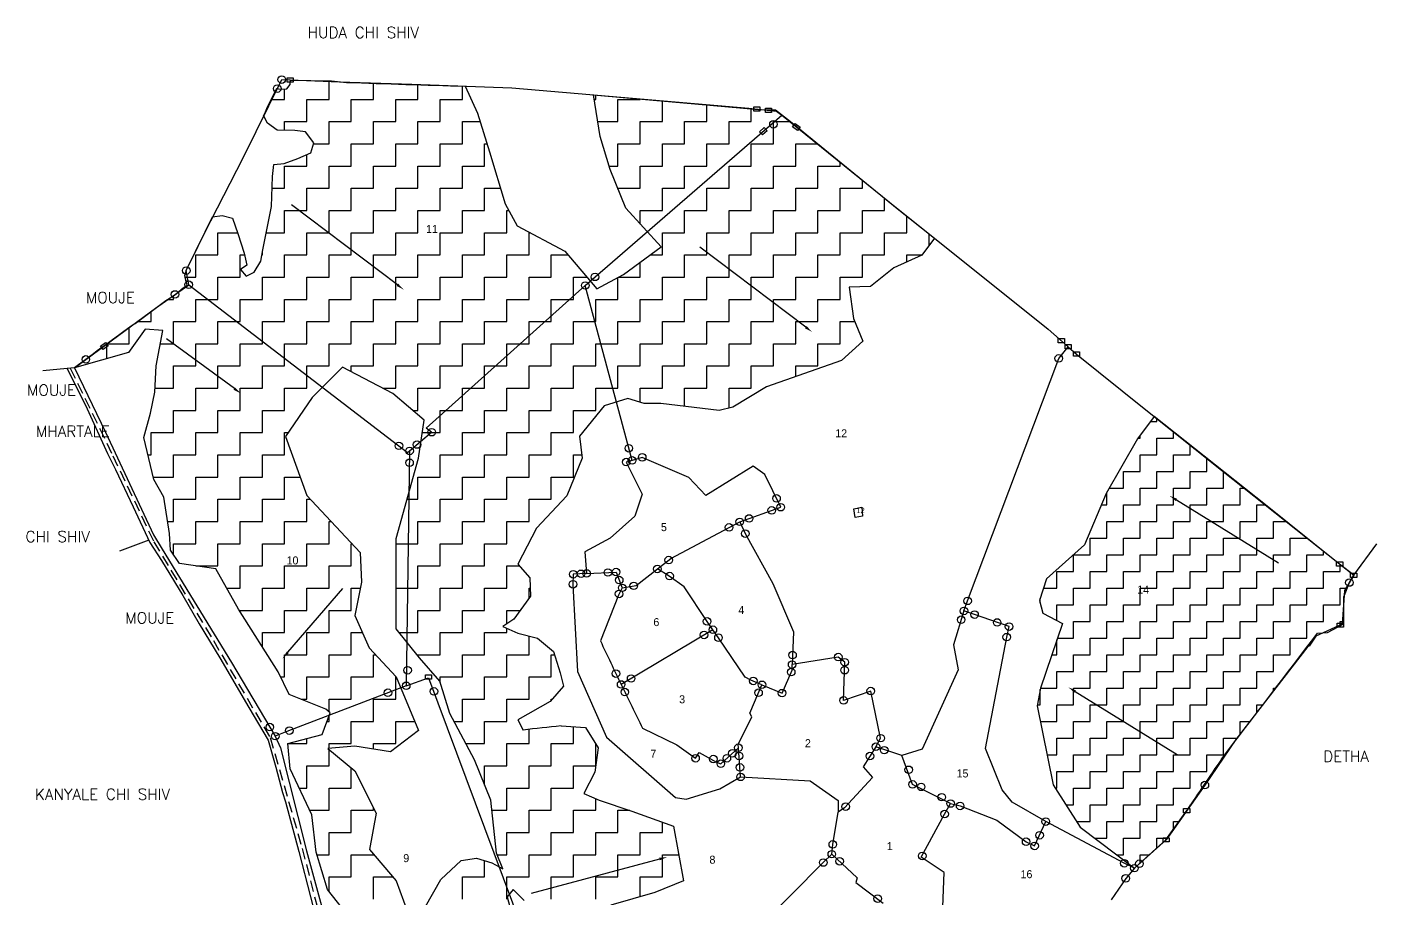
# Model space of a CAD drawing. Header units: feet. Extents: x 27 to 409, y 35 to 546.
# Drawn here: x 27 to 330.8, y 350.3 to 546.3 of the extents above; entities that cross this region are included whole.
import ezdxf

# ---------------------------------------------------------------- set-up
doc = ezdxf.new("R2010")
doc.units = ezdxf.units.FT
doc.header["$LTSCALE"] = 10
doc.header["$MEASUREMENT"] = 0
doc.linetypes.add('DASHED', pattern=[0.75, 0.5, -0.25])
doc.linetypes.add('DIVIDE', pattern=[1.25, 0.5, -0.25, 0, -0.25, 0, -0.25])
for name, color, linetype in [('OFF', 1, 'Continuous'), ('OTHERS', 1, 'Continuous'), ('POLY_HATCH', 12, 'Continuous'), ('POLY_PARCEL', 6, 'Continuous'), ('POLY_ROAD', 30, 'Continuous'), ('SYM_ARROW', 1, 'Continuous'), ('TEXT_MAPOUT', 7, 'Continuous'), ('TEXT_PARCEL', 7, 'Continuous'), ('V_BOUND_LINE', 7, 'Continuous'), ('V_DIVIDE_LINE', 7, 'DIVIDE')]:
    doc.layers.add(name, color=color, linetype=linetype)
doc.styles.get("Standard").update_dxf_attribs({"font": 'simplex.shx'})
doc.styles.add('TEXT_MAP', font='')
doc.styles.get('TEXT_MAP').set_extended_font_data('Kruti Dev 050')

msp = doc.modelspace()

# ---------------------------------------------------------------- linework, layer by layer
for p, q in [((85.55, 534.87), (86.95, 534.87)), ((85.55, 533.91), (85.55, 534.87)), ((86.95, 534.87), (86.95, 533.91)), ((86.95, 533.91), (85.55, 533.91)), ((190.55, 528.31), (191.95, 528.31)), ((190.55, 527.35), (190.55, 528.31)), ((191.95, 527.35), (190.55, 527.35)), ((191.95, 528.31), (191.95, 527.35)), ((193.18, 528.05), (194.57, 528.05)), ((193.18, 527.09), (193.18, 528.05)), ((194.57, 527.09), (193.18, 527.09)), ((194.57, 528.05), (194.57, 527.09)), ((191.85, 522.74), (192.9, 523.65)), ((192.48, 522.01), (191.85, 522.74)), ((193.53, 522.92), (192.48, 522.01)), ((192.9, 523.65), (193.53, 522.92)), ((199.28, 523.85), (199.89, 524.6)), ((200.37, 522.98), (199.28, 523.85)), ((199.89, 524.6), (200.97, 523.73)), ((200.97, 523.73), (200.37, 522.98)), ((43.57, 474.49), (44.69, 475.32)), ((44.14, 473.72), (43.57, 474.49)), ((45.26, 474.54), (44.14, 473.72)), ((44.69, 475.32), (45.26, 474.54)), ((259.05, 476.16), (260.44, 476.16)), ((259.05, 475.2), (259.05, 476.16)), ((260.44, 475.2), (259.05, 475.2)), ((260.44, 476.16), (260.44, 475.2)), ((260.6, 474.81), (261.99, 474.81)), ((260.6, 473.84), (260.6, 474.81)), ((261.99, 473.84), (260.6, 473.84)), ((261.99, 474.81), (261.99, 473.84)), ((262.48, 473.17), (263.87, 473.17)), ((262.48, 472.21), (262.48, 473.17)), ((263.87, 472.21), (262.48, 472.21)), ((263.87, 473.17), (263.87, 472.21)), ((321.67, 425.92), (323.06, 425.92)), ((321.67, 424.96), (321.67, 425.92)), ((323.06, 425.92), (323.06, 424.96)), ((323.06, 424.96), (321.67, 424.96)), ((324.84, 423.38), (326.24, 423.38)), ((324.84, 422.42), (324.84, 423.38)), ((326.24, 422.42), (324.84, 422.42)), ((326.24, 423.38), (326.24, 422.42)), ((321.8, 412.15), (323.2, 412.15)), ((321.8, 411.19), (321.8, 412.15)), ((323.2, 411.19), (321.8, 411.19)), ((323.2, 412.15), (323.2, 411.19)), ((116.69, 400.49), (118.08, 400.49)), ((116.69, 399.53), (116.69, 400.49)), ((118.08, 399.53), (116.69, 399.53)), ((118.08, 400.49), (118.08, 399.53)), ((287.26, 370.37), (288.65, 370.37)), ((287.26, 369.41), (287.26, 370.37)), ((288.65, 369.41), (287.26, 369.41)), ((288.65, 370.37), (288.65, 369.41)), ((282.64, 363.83), (284.03, 363.83)), ((282.64, 362.86), (282.64, 363.83)), ((284.03, 362.86), (282.64, 362.86)), ((284.03, 363.83), (284.03, 362.86))]:
    msp.add_line(p, q)
for centre in [(84.35, 534.47), (83.34, 532.43), (194.98, 524.42), (62.87, 491.46), (63.43, 488.3), (154.83, 490.06), (60.33, 486.1), (152.64, 488.12), (40.27, 471.48), (259.17, 471.71), (118.08, 455.1), (110.71, 452.03), (114.8, 452.32), (113.11, 450.88), (162.44, 451.47), (163.17, 448.76), (165.45, 449.44), (113.1, 448.21), (161.84, 448.37), (195.67, 440.19), (194.58, 437.5), (196.61, 438.22), (185, 433.68), (187.38, 434.92), (189.51, 435.68), (188.64, 432.27), (171.42, 426.32), (149.94, 423.13), (151.69, 423.23), (152.95, 423.3), (157.74, 423.52), (159.56, 423.61), (160.27, 421.81), (168.86, 424.33), (171.62, 422.71), (149.88, 420.87), (160.25, 418.69), (160.95, 420.07), (163.55, 420.52), (324.56, 421.26), (238.65, 417.13), (180.05, 412.51), (237.21, 412.88), (237.84, 414.87), (240.22, 414.04), (245.31, 412.27), (179.36, 409.46), (181.35, 410.65), (247.99, 411.34), (182.61, 408.85), (247.47, 408.97), (199.27, 404.93), (209.56, 404.48), (211.02, 403.33), (112.66, 401.51), (159.54, 400.77), (198.97, 401.12), (199.18, 402.79), (211, 401.53), (112.35, 398.02), (160.71, 398.32), (162.96, 399.66), (190.43, 399.1), (192.38, 398.24), (108.25, 396.45), (118.58, 396.76), (161.54, 396.6), (191.62, 396.45), (196.91, 396.37), (210.76, 394.72), (216.87, 396.83), (81.67, 388.72), (86.06, 387.94), (82.89, 386.68), (219.1, 386.23), (185.73, 382.83), (187.1, 384.07), (187.23, 382.24), (216.68, 382.2), (218.03, 384.31), (219.91, 383.53), (177.45, 381.7), (181.47, 381.53), (183.14, 380.47), (184.5, 381.7), (187.43, 379.65), (225.42, 379.11), (187.58, 377.52), (226.29, 375.82), (228.21, 375.27), (232.83, 372.95), (292.04, 375.68), (211.25, 370.82), (234.83, 371.52), (236.98, 370.98), (233.48, 369.14), (256.24, 367.45), (254.85, 364.38), (208.33, 362.31), (251.83, 362.91), (253.74, 361.96), (206.19, 358.24), (208.11, 360.12), (209.85, 358.51), (228.46, 359.71), (273.9, 358.07), (277.3, 357.97), (274.24, 354.68), (276.18, 356.97), (218.4, 350.12)]:
    msp.add_circle(centre, 0.851)
at = {"layer": 'OFF'}
msp.add_line((37.74, 469.62), (36.07, 469.4), dxfattribs=at)
at = {"layer": 'OTHERS', "linetype": 'DASHED', "ltscale": 0.5}
for p, q in [((36.77, 469.49), (46.36, 449.81)), ((46.36, 449.81), (55.56, 430.44)), ((55.56, 430.44), (68.96, 408.19)), ((68.96, 408.19), (81.74, 386.37)), ((81.74, 386.37), (88.95, 361.4)), ((88.95, 361.4), (95.2, 337.12))]:
    msp.add_line(p, q, dxfattribs=at)
at = {"layer": 'POLY_HATCH'}
for p, q in [((83.13, 532.47), (84.18, 532.29)), ((84.18, 532.29), (85.46, 532.38)), ((85.46, 532.38), (86.28, 533.39)), ((86.28, 533.39), (86.33, 534.3)), ((86.33, 534.3), (95.52, 534.16)), ((95.52, 534.16), (98.92, 533.84)), ((125.63, 532.98), (128.36, 526.89)), ((156, 521.67), (154.5, 531.02)), ((154.5, 531.02), (162.84, 530.26)), ((162.84, 530.26), (177.3, 529.03)), ((177.3, 529.03), (191.61, 527.75)), ((81.15, 524.69), (80.24, 526.38)), ((128.36, 526.89), (131.1, 518.19)), ((191.61, 527.75), (194.24, 527.69)), ((194.24, 527.69), (195.46, 527.63)), ((195.46, 527.63), (198.81, 525.07)), ((83.34, 523.06), (81.15, 524.69)), ((87.33, 522.98), (83.34, 523.06)), ((89.66, 522.73), (87.33, 522.98)), ((91.57, 520.24), (89.66, 522.73)), ((198.81, 525.07), (222.8, 505.46)), ((90.91, 518), (91.57, 520.24)), ((158.24, 514.21), (156, 521.67)), ((84.92, 515.59), (87.99, 516.67)), ((87.99, 516.67), (90.91, 518)), ((131.1, 518.19), (134.59, 506.5)), ((82.25, 512.64), (82.59, 515.34)), ((82.59, 515.34), (84.92, 515.59)), ((161.73, 505.51), (158.24, 514.21)), ((82.08, 505.91), (82.25, 512.64)), ((80.07, 496.15), (82.08, 505.91)), ((134.59, 506.5), (137.33, 501.53)), ((169.69, 496.8), (161.73, 505.51)), ((222.8, 505.46), (231.22, 498.75)), ((63.86, 493.58), (68.76, 503.55)), ((68.76, 503.55), (70.93, 503.88)), ((70.93, 503.88), (73.25, 503.3)), ((73.25, 503.3), (74.5, 499.81)), ((137.33, 501.53), (148.03, 495.81)), ((74.5, 499.81), (75.92, 495.41)), ((231.22, 498.75), (228.37, 494.93)), ((75.92, 495.41), (76.5, 492.66)), ((79.66, 493.58), (80.07, 496.15)), ((148.03, 495.81), (155.25, 487.35)), ((161.23, 490.59), (169.69, 496.8)), ((62.91, 491.61), (63.86, 493.58)), ((76.5, 492.66), (75.08, 491.75)), ((78.16, 491.09), (79.66, 493.58)), ((222.1, 492.08), (216.78, 487.91)), ((228.37, 494.93), (222.1, 492.08)), ((62.55, 490.36), (62.91, 491.61)), ((62.88, 488.96), (62.55, 490.36)), ((63.04, 488.16), (62.82, 489.28)), ((62.82, 489.28), (62.88, 488.96)), ((75.08, 491.75), (76.33, 490.25)), ((76.33, 490.25), (78.16, 491.09)), ((155.25, 487.35), (161.23, 490.59)), ((60.25, 485.94), (62.15, 487.61)), ((62.15, 487.61), (63.04, 488.16)), ((216.78, 487.91), (212.03, 487.72)), ((212.03, 487.72), (212.98, 480.7)), ((51.34, 479.59), (58.25, 484.71)), ((58.25, 484.71), (60.25, 485.94)), ((212.98, 480.7), (215.07, 475.57)), ((53.59, 478.27), (49.86, 473.05)), ((57.58, 478.02), (53.59, 478.27)), ((56.08, 470.07), (57.58, 478.02)), ((215.07, 475.57), (210.32, 471.21)), ((49.86, 473.05), (37.74, 469.62)), ((210.32, 471.21), (193.41, 465.33)), ((55.83, 464.1), (56.08, 470.07)), ((98.01, 469.72), (91.22, 462.93)), ((109.33, 463.84), (98.01, 469.72)), ((193.41, 465.33), (185.81, 460.77)), ((54.84, 459.37), (55.83, 464.1)), ((91.22, 462.93), (85.19, 454.14)), ((116.37, 457.81), (109.33, 463.84)), ((162.25, 462.67), (156.86, 461.05)), ((165.86, 461.53), (162.25, 462.67)), ((53.34, 453.9), (54.84, 459.37)), ((156.86, 461.05), (151.35, 454.21)), ((169.66, 461.53), (165.86, 461.53)), ((182.77, 460.01), (169.66, 461.53)), ((185.81, 460.77), (182.77, 460.01)), ((115.11, 449.27), (116.37, 457.81)), ((280.66, 458.6), (276.9, 453.63)), ((305.69, 438.75), (280.66, 458.6)), ((55.58, 444.45), (53.34, 453.9)), ((85.19, 454.14), (89.96, 440.83)), ((151.35, 454.21), (151.92, 449.28)), ((276.9, 453.63), (269.87, 441.29)), ((110.09, 431.19), (115.11, 449.27)), ((151.92, 449.28), (148.5, 440.74)), ((57.82, 440.48), (55.58, 444.45)), ((59.07, 432.27), (57.82, 440.48)), ((89.96, 440.83), (102.03, 428.03)), ((148.5, 440.74), (141.66, 433.53)), ((269.87, 441.29), (264.93, 429.72)), ((321.67, 425.92), (305.69, 438.75)), ((59.32, 428.54), (59.07, 432.27)), ((141.66, 433.53), (137.48, 425.37)), ((61.31, 425.56), (59.32, 428.54)), ((110.09, 410.84), (110.09, 431.19)), ((264.93, 429.72), (256.38, 422.13)), ((69.53, 424.31), (61.31, 425.56)), ((102.03, 428.03), (102.29, 421.35)), ((137.48, 425.37), (140.14, 422.33)), ((325.54, 422.9), (321.67, 425.92)), ((74.61, 415.23), (69.53, 424.31)), ((140.14, 422.33), (140.33, 418.16)), ((324.56, 421.26), (325.54, 422.9)), ((102.29, 421.35), (100.78, 413.81)), ((256.38, 422.13), (254.86, 417.19)), ((323.28, 418.04), (324.56, 421.26)), ((140.33, 418.16), (136.53, 413.03)), ((254.86, 417.19), (255.62, 414.35)), ((323.28, 411.99), (323.28, 418.04)), ((83.52, 401.13), (74.61, 415.23)), ((100.78, 413.81), (104.05, 406.53)), ((255.62, 414.35), (259.99, 412.07)), ((115.36, 404.31), (110.09, 410.84)), ((136.53, 413.03), (134.06, 411.33)), ((134.06, 411.33), (137.5, 409.87)), ((259.99, 412.07), (255.05, 397.46)), ((319.65, 409.98), (323.28, 411.99)), ((137.5, 409.87), (141.87, 408.73)), ((141.87, 408.73), (145.48, 405.7)), ((317.01, 409.18), (315.54, 406.95)), ((317.36, 409.84), (319.65, 409.98)), ((104.05, 406.53), (110.08, 400)), ((119.89, 399.04), (115.36, 404.31)), ((145.48, 405.7), (147, 400.95)), ((86.04, 396.09), (83.52, 401.13)), ((147, 400.95), (147.76, 397.91)), ((110.08, 400), (115.11, 387.95)), ((122.15, 391.76), (119.89, 399.04)), ((147.76, 397.91), (144.72, 394.5)), ((94.28, 392.74), (86.04, 396.09)), ((255.05, 397.46), (254.28, 393.53)), ((93.44, 387.03), (95.28, 391.9)), ((95.28, 391.9), (94.28, 392.74)), ((144.72, 394.5), (137.5, 390.32)), ((254.28, 393.53), (257.89, 375.69)), ((127.7, 381.33), (122.15, 391.76)), ((137.5, 390.32), (138.64, 388.05)), ((147.19, 389), (152.7, 388.62)), ((85.71, 385.02), (93.44, 387.03)), ((115.11, 387.95), (108.83, 383.18)), ((152.7, 388.62), (155.55, 384.06)), ((86.21, 379.31), (85.71, 385.02)), ((100.78, 384.43), (94.75, 383.93)), ((94.75, 383.93), (100.78, 378.91)), ((108.83, 383.18), (100.78, 384.43)), ((155.55, 384.06), (154.79, 378.56)), ((131.38, 372.27), (127.7, 381.33)), ((91.09, 368.95), (86.21, 379.31)), ((100.78, 378.91), (105.56, 369.36)), ((154.79, 378.56), (152.32, 373.81)), ((152.32, 373.81), (155.74, 372.3)), ((257.89, 375.69), (263.97, 366.21)), ((132.67, 360.32), (131.38, 372.27)), ((155.74, 372.3), (163.15, 369.83)), ((92.1, 360.56), (91.09, 368.95)), ((105.56, 369.36), (104.09, 361.17)), ((163.15, 369.83), (172.46, 366.41)), ((283.28, 363.38), (287.99, 369.97)), ((172.46, 366.41), (174.73, 354.13)), ((263.97, 366.21), (276.18, 356.97)), ((277.22, 357.87), (283.28, 363.38)), ((94.62, 352.17), (92.1, 360.56)), ((104.09, 361.17), (110.13, 354.14)), ((120.18, 354.39), (124.71, 358.66)), ((124.71, 358.66), (128.14, 359.22)), ((128.14, 359.22), (131.6, 358.14)), ((134.08, 356.8), (132.67, 360.32)), ((131.6, 358.14), (134.08, 356.8)), ((276.18, 356.97), (277.22, 357.87)), ((110.13, 354.14), (113.4, 345.09)), ((116.66, 348.36), (120.18, 354.39)), ((174.73, 354.13), (168.27, 351.48)), ((99.99, 345.45), (94.62, 352.17)), ((136.39, 352.19), (135.1, 350.5)), ((135.1, 350.5), (136.68, 344.35)), ((138.92, 349.66), (136.39, 352.19)), ((168.27, 351.48), (158.39, 348.63))]:
    msp.add_line(p, q, dxfattribs=at)
at = {"layer": 'POLY_HATCH', "linetype": 'Continuous'}
for p, q in [((85, 530), (85, 532.35)), ((95, 530), (95, 534.17)), ((105, 530), (105, 533.64)), ((115, 530), (115, 533.32)), ((125, 530), (125, 533)), ((81.92, 530), (85, 530)), ((90, 530), (95, 530)), ((90, 525), (90, 530)), ((100, 530), (105, 530)), ((100, 525), (100, 530)), ((110, 530), (115, 530)), ((110, 525), (110, 530)), ((120, 530), (125, 530)), ((120, 525), (120, 530)), ((154.66, 530), (155, 530)), ((155, 530), (155, 530.97)), ((160, 530), (165, 530)), ((160, 525), (160, 530)), ((165, 530), (165, 530.08)), ((170, 525), (170, 529.65)), ((180, 525), (180, 528.79)), ((190, 525), (190, 527.89)), ((85, 525), (90, 525)), ((85, 523.03), (85, 525)), ((95, 525), (100, 525)), ((95, 520), (95, 525)), ((105, 525), (110, 525)), ((105, 520), (105, 525)), ((115, 525), (120, 525)), ((115, 520), (115, 525)), ((125, 525), (128.96, 525)), ((125, 520), (125, 525)), ((155.46, 525), (160, 525)), ((165, 525), (170, 525)), ((165, 520), (165, 525)), ((175, 525), (180, 525)), ((175, 520), (175, 525)), ((185, 525), (190, 525)), ((185, 520), (185, 525)), ((195, 525), (198.9, 525)), ((195, 520), (195, 525)), ((91.5, 520), (95, 520)), ((100, 520), (105, 520)), ((100, 515), (100, 520)), ((110, 520), (115, 520)), ((110, 515), (110, 520)), ((120, 520), (125, 520)), ((120, 515), (120, 520)), ((130, 520), (130.53, 520)), ((130, 515), (130, 520)), ((160, 520), (165, 520)), ((160, 515), (160, 520)), ((170, 520), (175, 520)), ((170, 515), (170, 520)), ((180, 520), (185, 520)), ((180, 515), (180, 520)), ((190, 520), (195, 520)), ((190, 515), (190, 520)), ((200, 520), (205, 520)), ((200, 515), (200, 520)), ((205, 520), (205, 520.01)), ((90, 515), (90, 517.58)), ((85, 515), (90, 515)), ((85, 510), (85, 515)), ((95, 515), (100, 515)), ((95, 510), (95, 515)), ((105, 515), (110, 515)), ((105, 510), (105, 515)), ((115, 515), (120, 515)), ((115, 510), (115, 515)), ((125, 515), (130, 515)), ((125, 510), (125, 515)), ((158, 515), (160, 515)), ((165, 515), (170, 515)), ((165, 510), (165, 515)), ((175, 515), (180, 515)), ((175, 510), (175, 515)), ((185, 515), (190, 515)), ((185, 510), (185, 515)), ((195, 515), (200, 515)), ((195, 510), (195, 515)), ((205, 515), (210, 515)), ((205, 510), (205, 515)), ((210, 515), (210, 515.92)), ((215, 510), (215, 511.83)), ((82.18, 510), (85, 510)), ((90, 510), (95, 510)), ((90, 505), (90, 510)), ((100, 510), (105, 510)), ((100, 505), (100, 510)), ((110, 510), (115, 510)), ((110, 505), (110, 510)), ((120, 510), (125, 510)), ((120, 505), (120, 510)), ((130, 510), (133.54, 510)), ((130, 505), (130, 510)), ((160, 510), (165, 510)), ((160, 509.81), (160, 510)), ((170, 510), (175, 510)), ((170, 505), (170, 510)), ((180, 510), (185, 510)), ((180, 505), (180, 510)), ((190, 510), (195, 510)), ((190, 505), (190, 510)), ((200, 510), (205, 510)), ((200, 505), (200, 510)), ((210, 510), (215, 510)), ((210, 505), (210, 510)), ((220, 505), (220, 507.75)), ((85, 505), (90, 505)), ((85, 500), (85, 505)), ((95, 505), (100, 505)), ((95, 500), (95, 505)), ((105, 505), (110, 505)), ((105, 500), (105, 505)), ((115, 505), (120, 505)), ((115, 500), (115, 505)), ((125, 505), (130, 505)), ((125, 500), (125, 505)), ((135, 505), (135.41, 505)), ((135, 500), (135, 505)), ((165, 505), (170, 505)), ((165, 501.93), (165, 505)), ((175, 505), (180, 505)), ((175, 500), (175, 505)), ((185, 505), (190, 505)), ((185, 500), (185, 505)), ((195, 505), (200, 505)), ((195, 500), (195, 505)), ((205, 505), (210, 505)), ((205, 500), (205, 505)), ((215, 505), (220, 505)), ((215, 500), (215, 505)), ((225, 500), (225, 503.7)), ((70, 500), (74.43, 500)), ((70, 495), (70, 500)), ((80.86, 500), (85, 500)), ((90, 500), (95, 500)), ((90, 495), (90, 500)), ((100, 500), (105, 500)), ((100, 495), (100, 500)), ((110, 500), (115, 500)), ((110, 495), (110, 500)), ((120, 500), (125, 500)), ((120, 495), (120, 500)), ((130, 500), (135, 500)), ((130, 495), (130, 500)), ((140, 500), (140.18, 500)), ((140, 495), (140, 500)), ((170, 500), (175, 500)), ((170, 495), (170, 500)), ((180, 500), (185, 500)), ((180, 495), (180, 500)), ((190, 500), (195, 500)), ((190, 495), (190, 500)), ((200, 500), (205, 500)), ((200, 495), (200, 500)), ((210, 500), (215, 500)), ((210, 495), (210, 500)), ((220, 500), (225, 500)), ((220, 495), (220, 500)), ((230, 497.12), (230, 499.72)), ((80, 495), (80, 495.7)), ((65, 495), (70, 495)), ((65, 490), (65, 495)), ((75, 495), (76, 495)), ((75, 490), (75, 495)), ((79.89, 495), (80, 495)), ((85, 495), (90, 495)), ((85, 490), (85, 495)), ((95, 495), (100, 495)), ((95, 490), (95, 495)), ((105, 495), (110, 495)), ((105, 490), (105, 495)), ((115, 495), (120, 495)), ((115, 490), (115, 495)), ((125, 495), (130, 495)), ((125, 490), (125, 495)), ((135, 495), (140, 495)), ((135, 490), (135, 495)), ((145, 495), (148.72, 495)), ((145, 490), (145, 495)), ((165, 490), (165, 493.36)), ((167.24, 495), (170, 495)), ((175, 495), (180, 495)), ((175, 490), (175, 495)), ((185, 495), (190, 495)), ((185, 490), (185, 495)), ((195, 495), (200, 495)), ((195, 490), (195, 495)), ((205, 495), (210, 495)), ((205, 490), (205, 495)), ((215, 495), (220, 495)), ((215, 490), (215, 495)), ((225, 495), (228.43, 495)), ((225, 493.4), (225, 495)), ((62.64, 490), (65, 490)), ((70, 490), (75, 490)), ((70, 485), (70, 490)), ((80, 490), (85, 490)), ((80, 485), (80, 490)), ((90, 490), (95, 490)), ((90, 485), (90, 490)), ((100, 490), (105, 490)), ((100, 485), (100, 490)), ((110, 490), (115, 490)), ((110, 485), (110, 490)), ((120, 490), (125, 490)), ((120, 485), (120, 490)), ((130, 490), (135, 490)), ((130, 485), (130, 490)), ((140, 490), (145, 490)), ((140, 485), (140, 490)), ((150, 490), (152.99, 490)), ((150, 485), (150, 490)), ((160, 485), (160, 489.92)), ((160.14, 490), (165, 490)), ((170, 490), (175, 490)), ((170, 485), (170, 490)), ((180, 490), (185, 490)), ((180, 485), (180, 490)), ((190, 490), (195, 490)), ((190, 485), (190, 490)), ((200, 490), (205, 490)), ((200, 485), (200, 490)), ((210, 490), (215, 490)), ((210, 485), (210, 490)), ((58.72, 485), (60, 485)), ((60, 485), (60, 485.78)), ((65, 485), (70, 485)), ((65, 480), (65, 485)), ((75, 485), (80, 485)), ((75, 480), (75, 485)), ((85, 485), (90, 485)), ((85, 480), (85, 485)), ((95, 485), (100, 485)), ((95, 480), (95, 485)), ((105, 485), (110, 485)), ((105, 480), (105, 485)), ((115, 485), (120, 485)), ((115, 480), (115, 485)), ((125, 485), (130, 485)), ((125, 480), (125, 485)), ((135, 485), (140, 485)), ((135, 480), (135, 485)), ((145, 485), (150, 485)), ((145, 480), (145, 485)), ((155, 485), (160, 485)), ((155, 480), (155, 485)), ((165, 485), (170, 485)), ((165, 480), (165, 485)), ((175, 485), (180, 485)), ((175, 480), (175, 485)), ((185, 485), (190, 485)), ((185, 480), (185, 485)), ((195, 485), (200, 485)), ((195, 480), (195, 485)), ((205, 485), (210, 485)), ((205, 480), (205, 485)), ((51.89, 480), (55, 480)), ((55, 480), (55, 482.3)), ((60, 480), (65, 480)), ((60, 475), (60, 480)), ((70, 480), (75, 480)), ((70, 475), (70, 480)), ((80, 480), (85, 480)), ((80, 475), (80, 480)), ((90, 480), (95, 480)), ((90, 475), (90, 480)), ((100, 480), (105, 480)), ((100, 475), (100, 480)), ((110, 480), (115, 480)), ((110, 475), (110, 480)), ((120, 480), (125, 480)), ((120, 475), (120, 480)), ((130, 480), (135, 480)), ((130, 475), (130, 480)), ((140, 480), (145, 480)), ((140, 475), (140, 480)), ((150, 480), (155, 480)), ((150, 475), (150, 480)), ((160, 480), (165, 480)), ((160, 475), (160, 480)), ((170, 480), (175, 480)), ((170, 475), (170, 480)), ((180, 480), (185, 480)), ((180, 475), (180, 480)), ((190, 480), (195, 480)), ((190, 475), (190, 480)), ((200, 480), (205, 480)), ((200, 475), (200, 480)), ((210, 480), (213.27, 480)), ((210, 475), (210, 480)), ((50, 475), (50, 478.62)), ((45, 471.68), (45, 474.97)), ((45.04, 475), (50, 475)), ((57.01, 475), (60, 475)), ((65, 475), (70, 475)), ((65, 470), (65, 475)), ((75, 475), (80, 475)), ((75, 470), (75, 475)), ((85, 475), (90, 475)), ((85, 470), (85, 475)), ((95, 475), (100, 475)), ((95, 470), (95, 475)), ((105, 475), (110, 475)), ((105, 470), (105, 475)), ((115, 475), (120, 475)), ((115, 470), (115, 475)), ((125, 475), (130, 475)), ((125, 470), (125, 475)), ((135, 475), (140, 475)), ((135, 470), (135, 475)), ((145, 475), (150, 475)), ((145, 470), (145, 475)), ((155, 475), (160, 475)), ((155, 470), (155, 475)), ((165, 475), (170, 475)), ((165, 470), (165, 475)), ((175, 475), (180, 475)), ((175, 470), (175, 475)), ((185, 475), (190, 475)), ((185, 470), (185, 475)), ((195, 475), (200, 475)), ((195, 470), (195, 475)), ((205, 475), (210, 475)), ((205, 470), (205, 475)), ((60, 470), (65, 470)), ((60, 465), (60, 470)), ((70, 470), (75, 470)), ((70, 465), (70, 470)), ((80, 470), (85, 470)), ((80, 465), (80, 470)), ((90, 470), (95, 470)), ((90, 465), (90, 470)), ((100, 470), (105, 470)), ((100, 468.68), (100, 470)), ((110, 470), (115, 470)), ((110, 465), (110, 470)), ((120, 470), (125, 470)), ((120, 465), (120, 470)), ((130, 470), (135, 470)), ((130, 465), (130, 470)), ((140, 470), (145, 470)), ((140, 465), (140, 470)), ((150, 470), (155, 470)), ((150, 465), (150, 470)), ((160, 470), (165, 470)), ((160, 465), (160, 470)), ((170, 470), (175, 470)), ((170, 465), (170, 470)), ((180, 470), (185, 470)), ((180, 465), (180, 470)), ((190, 470), (195, 470)), ((190, 465), (190, 470)), ((200, 470), (205, 470)), ((200, 467.62), (200, 470)), ((55.87, 465), (60, 465)), ((65, 465), (70, 465)), ((65, 460), (65, 465)), ((75, 465), (80, 465)), ((75, 460), (75, 465)), ((85, 465), (90, 465)), ((85, 460), (85, 465)), ((107.09, 465), (110, 465)), ((115, 465), (120, 465)), ((115, 460), (115, 465)), ((125, 465), (130, 465)), ((125, 460), (125, 465)), ((135, 465), (140, 465)), ((135, 460), (135, 465)), ((145, 465), (150, 465)), ((145, 460), (145, 465)), ((155, 465), (160, 465)), ((155, 460), (155, 465)), ((165, 465), (170, 465)), ((165, 461.8), (165, 465)), ((175, 465), (180, 465)), ((175, 460.91), (175, 465)), ((185, 465), (190, 465)), ((185, 460.57), (185, 465)), ((54.97, 460), (55, 460)), ((55, 460), (55, 460.15)), ((60, 460), (65, 460)), ((60, 455), (60, 460)), ((70, 460), (75, 460)), ((70, 455), (70, 460)), ((80, 460), (85, 460)), ((80, 455), (80, 460)), ((113.81, 460), (115, 460)), ((120, 460), (125, 460)), ((120, 455), (120, 460)), ((130, 460), (135, 460)), ((130, 455), (130, 460)), ((140, 460), (145, 460)), ((140, 455), (140, 460)), ((150, 460), (155, 460)), ((150, 455), (150, 460)), ((279.83, 457.5), (281.25, 457.5)), ((281.25, 457.5), (281.25, 458.13)), ((55, 455), (60, 455)), ((55, 450), (55, 455)), ((65, 455), (70, 455)), ((65, 450), (65, 455)), ((75, 455), (80, 455)), ((75, 450), (75, 455)), ((85, 455), (85.77, 455)), ((85, 450), (85, 455)), ((115.96, 455), (120, 455)), ((125, 455), (130, 455)), ((125, 450), (125, 455)), ((135, 455), (140, 455)), ((135, 450), (135, 455)), ((145, 455), (150, 455)), ((145, 450), (145, 455)), ((277, 453.75), (277.5, 453.75)), ((277.5, 453.75), (277.5, 454.42)), ((281.25, 453.75), (285, 453.75)), ((281.25, 450), (281.25, 453.75)), ((285, 453.75), (285, 455.15)), ((54.27, 450), (55, 450)), ((60, 450), (65, 450)), ((60, 445), (60, 450)), ((70, 450), (75, 450)), ((70, 445), (70, 450)), ((80, 450), (85, 450)), ((80, 445), (80, 450)), ((120, 450), (125, 450)), ((120, 445), (120, 450)), ((130, 450), (135, 450)), ((130, 445), (130, 450)), ((140, 450), (145, 450)), ((140, 445), (140, 450)), ((150, 450), (151.84, 450)), ((150, 445), (150, 450)), ((277.5, 450), (281.25, 450)), ((277.5, 446.25), (277.5, 450)), ((285, 450), (288.75, 450)), ((285, 446.25), (285, 450)), ((288.75, 450), (288.75, 452.16)), ((292.5, 446.25), (292.5, 449.18)), ((55.45, 445), (60, 445)), ((65, 445), (70, 445)), ((65, 440), (65, 445)), ((75, 445), (80, 445)), ((75, 440), (75, 445)), ((85, 445), (88.47, 445)), ((85, 440), (85, 445)), ((115, 445), (120, 445)), ((115, 440), (115, 445)), ((125, 445), (130, 445)), ((125, 440), (125, 445)), ((135, 445), (140, 445)), ((135, 440), (135, 445)), ((145, 445), (150, 445)), ((145, 440), (145, 445)), ((273.75, 446.25), (277.5, 446.25)), ((273.75, 442.5), (273.75, 446.25)), ((281.25, 446.25), (285, 446.25)), ((281.25, 442.5), (281.25, 446.25)), ((288.75, 446.25), (292.5, 446.25)), ((288.75, 442.5), (288.75, 446.25)), ((296.25, 442.5), (296.25, 446.19)), ((270, 438.75), (270, 441.51)), ((270.56, 442.5), (273.75, 442.5)), ((277.5, 442.5), (281.25, 442.5)), ((277.5, 438.75), (277.5, 442.5)), ((285, 442.5), (288.75, 442.5)), ((285, 438.75), (285, 442.5)), ((292.5, 442.5), (296.25, 442.5)), ((292.5, 438.75), (292.5, 442.5)), ((300, 442.5), (300.94, 442.5)), ((300, 438.75), (300, 442.5)), ((60, 440), (65, 440)), ((60, 435), (60, 440)), ((70, 440), (75, 440)), ((70, 435), (70, 440)), ((80, 440), (85, 440)), ((80, 435), (80, 440)), ((90, 440), (90.75, 440)), ((90, 435), (90, 440)), ((112.54, 440), (115, 440)), ((120, 440), (125, 440)), ((120, 435), (120, 440)), ((130, 440), (135, 440)), ((130, 435), (130, 440)), ((140, 440), (145, 440)), ((140, 435), (140, 440)), ((268.79, 438.75), (270, 438.75)), ((273.75, 438.75), (277.5, 438.75)), ((273.75, 435), (273.75, 438.75)), ((281.25, 438.75), (285, 438.75)), ((281.25, 435), (281.25, 438.75)), ((288.75, 438.75), (292.5, 438.75)), ((288.75, 435), (288.75, 438.75)), ((296.25, 438.75), (300, 438.75)), ((296.25, 435), (296.25, 438.75)), ((303.75, 438.75), (305.69, 438.75)), ((303.75, 435), (303.75, 438.75)), ((58.66, 435), (60, 435)), ((65, 435), (70, 435)), ((65, 430), (65, 435)), ((75, 435), (80, 435)), ((75, 430), (75, 435)), ((85, 435), (90, 435)), ((85, 430), (85, 435)), ((95, 435), (95.46, 435)), ((95, 430), (95, 435)), ((115, 435), (120, 435)), ((115, 430), (115, 435)), ((125, 435), (130, 435)), ((125, 430), (125, 435)), ((135, 435), (140, 435)), ((135, 430), (135, 435)), ((270, 435), (273.75, 435)), ((270, 431.25), (270, 435)), ((277.5, 435), (281.25, 435)), ((277.5, 431.25), (277.5, 435)), ((285, 435), (288.75, 435)), ((285, 431.25), (285, 435)), ((292.5, 435), (296.25, 435)), ((292.5, 431.25), (292.5, 435)), ((300, 435), (303.75, 435)), ((300, 431.25), (300, 435)), ((307.5, 435), (310.39, 435)), ((307.5, 431.25), (307.5, 435)), ((315, 431.25), (315, 431.32)), ((60, 430), (65, 430)), ((60, 427.52), (60, 430)), ((70, 430), (75, 430)), ((70, 425), (70, 430)), ((80, 430), (85, 430)), ((80, 425), (80, 430)), ((90, 430), (95, 430)), ((90, 425), (90, 430)), ((100, 430), (100.17, 430)), ((100, 425), (100, 430)), ((110.09, 430), (115, 430)), ((120, 430), (125, 430)), ((120, 425), (120, 430)), ((130, 430), (135, 430)), ((130, 425), (130, 430)), ((266.25, 431.25), (270, 431.25)), ((266.25, 427.5), (266.25, 431.25)), ((273.75, 431.25), (277.5, 431.25)), ((273.75, 427.5), (273.75, 431.25)), ((281.25, 431.25), (285, 431.25)), ((281.25, 427.5), (281.25, 431.25)), ((288.75, 431.25), (292.5, 431.25)), ((288.75, 427.5), (288.75, 431.25)), ((296.25, 431.25), (300, 431.25)), ((296.25, 427.5), (296.25, 431.25)), ((303.75, 431.25), (307.5, 431.25)), ((303.75, 427.5), (303.75, 431.25)), ((311.25, 431.25), (315, 431.25)), ((311.25, 427.5), (311.25, 431.25)), ((318.75, 427.5), (318.75, 428.32)), ((262.5, 427.5), (266.25, 427.5)), ((262.5, 423.75), (262.5, 427.5)), ((270, 427.5), (273.75, 427.5)), ((270, 423.75), (270, 427.5)), ((277.5, 427.5), (281.25, 427.5)), ((277.5, 423.75), (277.5, 427.5)), ((285, 427.5), (288.75, 427.5)), ((285, 423.75), (285, 427.5)), ((292.5, 427.5), (296.25, 427.5)), ((292.5, 423.75), (292.5, 427.5)), ((300, 427.5), (303.75, 427.5)), ((300, 423.75), (300, 427.5)), ((307.5, 427.5), (311.25, 427.5)), ((307.5, 423.75), (307.5, 427.5)), ((315, 427.5), (318.75, 427.5)), ((315, 423.75), (315, 427.5)), ((322.5, 423.75), (322.5, 425.33)), ((65, 425), (70, 425)), ((65, 425), (65, 425)), ((75, 425), (80, 425)), ((75, 420), (75, 425)), ((85, 425), (90, 425)), ((85, 420), (85, 425)), ((95, 425), (100, 425)), ((95, 420), (95, 425)), ((115, 425), (120, 425)), ((115, 420), (115, 425)), ((125, 425), (130, 425)), ((125, 420), (125, 425)), ((135, 425), (137.81, 425)), ((135, 420), (135, 425)), ((258.75, 423.75), (262.5, 423.75)), ((258.75, 420), (258.75, 423.75)), ((266.25, 423.75), (270, 423.75)), ((266.25, 420), (266.25, 423.75)), ((273.75, 423.75), (277.5, 423.75)), ((273.75, 420), (273.75, 423.75)), ((281.25, 423.75), (285, 423.75)), ((281.25, 420), (281.25, 423.75)), ((288.75, 423.75), (292.5, 423.75)), ((288.75, 420), (288.75, 423.75)), ((296.25, 423.75), (300, 423.75)), ((296.25, 420), (296.25, 423.75)), ((303.75, 423.75), (307.5, 423.75)), ((303.75, 420), (303.75, 423.75)), ((311.25, 423.75), (315, 423.75)), ((311.25, 420), (311.25, 423.75)), ((318.75, 423.75), (322.5, 423.75)), ((318.75, 420), (318.75, 423.75)), ((71.94, 420), (75, 420)), ((80, 420), (85, 420)), ((80, 415), (80, 420)), ((90, 420), (95, 420)), ((90, 415), (90, 420)), ((100, 420), (102.02, 420)), ((100, 415), (100, 420)), ((110.09, 420), (115, 420)), ((120, 420), (125, 420)), ((120, 415), (120, 420)), ((130, 420), (135, 420)), ((130, 415), (130, 420)), ((140, 420), (140.25, 420)), ((140, 417.71), (140, 420)), ((255.73, 420), (258.75, 420)), ((262.5, 420), (266.25, 420)), ((262.5, 416.25), (262.5, 420)), ((270, 420), (273.75, 420)), ((270, 416.25), (270, 420)), ((277.5, 420), (281.25, 420)), ((277.5, 416.25), (277.5, 420)), ((285, 420), (288.75, 420)), ((285, 416.25), (285, 420)), ((292.5, 420), (296.25, 420)), ((292.5, 416.25), (292.5, 420)), ((300, 420), (303.75, 420)), ((300, 416.25), (300, 420)), ((307.5, 420), (311.25, 420)), ((307.5, 416.25), (307.5, 420)), ((315, 420), (318.75, 420)), ((315, 416.25), (315, 420)), ((322.5, 420), (323.8, 420)), ((322.5, 416.25), (322.5, 420)), ((255, 416.68), (255, 417.64)), ((258.75, 416.25), (262.5, 416.25)), ((258.75, 412.72), (258.75, 416.25)), ((266.25, 416.25), (270, 416.25)), ((266.25, 412.5), (266.25, 416.25)), ((273.75, 416.25), (277.5, 416.25)), ((273.75, 412.5), (273.75, 416.25)), ((281.25, 416.25), (285, 416.25)), ((281.25, 412.5), (281.25, 416.25)), ((288.75, 416.25), (292.5, 416.25)), ((288.75, 412.5), (288.75, 416.25)), ((296.25, 416.25), (300, 416.25)), ((296.25, 412.5), (296.25, 416.25)), ((303.75, 416.25), (307.5, 416.25)), ((303.75, 412.5), (303.75, 416.25)), ((311.25, 416.25), (315, 416.25)), ((311.25, 412.5), (311.25, 416.25)), ((318.75, 416.25), (322.5, 416.25)), ((318.75, 412.5), (318.75, 416.25)), ((75, 415), (80, 415)), ((75, 414.62), (75, 415)), ((85, 415), (90, 415)), ((85, 410), (85, 415)), ((95, 415), (100, 415)), ((95, 410), (95, 415)), ((115, 415), (120, 415)), ((115, 410), (115, 415)), ((125, 415), (130, 415)), ((125, 410), (125, 415)), ((135, 415), (137.99, 415)), ((135, 411.98), (135, 415)), ((135, 410), (135, 410.93)), ((262.5, 412.5), (266.25, 412.5)), ((262.5, 408.75), (262.5, 412.5)), ((270, 412.5), (273.75, 412.5)), ((270, 408.75), (270, 412.5)), ((277.5, 412.5), (281.25, 412.5)), ((277.5, 408.75), (277.5, 412.5)), ((285, 412.5), (288.75, 412.5)), ((285, 408.75), (285, 412.5)), ((292.5, 412.5), (296.25, 412.5)), ((292.5, 408.75), (292.5, 412.5)), ((300, 412.5), (303.75, 412.5)), ((300, 408.75), (300, 412.5)), ((307.5, 412.5), (311.25, 412.5)), ((307.5, 408.75), (307.5, 412.5)), ((315, 412.5), (318.75, 412.5)), ((315, 408.75), (315, 412.5)), ((322.5, 412.5), (322.97, 412.5)), ((322.5, 411.67), (322.5, 412.5)), ((80, 410), (85, 410)), ((80, 406.7), (80, 410)), ((90, 410), (95, 410)), ((90, 405), (90, 410)), ((100, 410), (102.49, 410)), ((100, 405), (100, 410)), ((110.77, 410), (115, 410)), ((120, 410), (125, 410)), ((120, 405), (120, 410)), ((130, 410), (135, 410)), ((130, 405), (130, 410)), ((140, 405), (140, 409.22)), ((258.75, 405), (258.75, 408.39)), ((258.87, 408.75), (262.5, 408.75)), ((266.25, 408.75), (270, 408.75)), ((266.25, 405), (266.25, 408.75)), ((273.75, 408.75), (277.5, 408.75)), ((273.75, 405), (273.75, 408.75)), ((281.25, 408.75), (285, 408.75)), ((281.25, 405), (281.25, 408.75)), ((288.75, 408.75), (292.5, 408.75)), ((288.75, 405), (288.75, 408.75)), ((296.25, 408.75), (300, 408.75)), ((296.25, 405), (296.25, 408.75)), ((303.75, 408.75), (307.5, 408.75)), ((303.75, 405), (303.75, 408.75)), ((311.25, 408.75), (315, 408.75)), ((311.25, 405), (311.25, 408.75)), ((85, 405), (90, 405)), ((85, 400), (85, 405)), ((95, 405), (100, 405)), ((95, 400), (95, 405)), ((105, 405), (105.46, 405)), ((105, 400), (105, 405)), ((115, 405), (120, 405)), ((115, 404.77), (115, 405)), ((125, 405), (130, 405)), ((125, 400), (125, 405)), ((135, 405), (140, 405)), ((135, 400), (135, 405)), ((145, 405), (145.7, 405)), ((145, 400), (145, 405)), ((257.6, 405), (258.75, 405)), ((262.5, 405), (266.25, 405)), ((262.5, 401.25), (262.5, 405)), ((270, 405), (273.75, 405)), ((270, 401.25), (270, 405)), ((277.5, 405), (281.25, 405)), ((277.5, 401.25), (277.5, 405)), ((285, 405), (288.75, 405)), ((285, 401.25), (285, 405)), ((292.5, 405), (296.25, 405)), ((292.5, 401.25), (292.5, 405)), ((300, 405), (303.75, 405)), ((300, 401.25), (300, 405)), ((307.5, 405), (311.25, 405)), ((307.5, 401.25), (307.5, 405)), ((258.75, 401.25), (262.5, 401.25)), ((258.75, 397.5), (258.75, 401.25)), ((266.25, 401.25), (270, 401.25)), ((266.25, 397.5), (266.25, 401.25)), ((273.75, 401.25), (277.5, 401.25)), ((273.75, 397.5), (273.75, 401.25)), ((281.25, 401.25), (285, 401.25)), ((281.25, 397.5), (281.25, 401.25)), ((288.75, 401.25), (292.5, 401.25)), ((288.75, 397.5), (288.75, 401.25)), ((296.25, 401.25), (300, 401.25)), ((296.25, 397.5), (296.25, 401.25)), ((303.75, 401.25), (307.5, 401.25)), ((303.75, 397.5), (303.75, 401.25)), ((84.09, 400), (85, 400)), ((90, 400), (95, 400)), ((90, 395), (90, 400)), ((100, 400), (105, 400)), ((100, 395), (100, 400)), ((110, 400), (110.08, 400)), ((110, 395), (110, 400)), ((120, 400), (125, 400)), ((120, 398.69), (120, 400)), ((130, 400), (135, 400)), ((130, 395), (130, 400)), ((140, 400), (145, 400)), ((140, 395), (140, 400)), ((88.72, 395), (90, 395)), ((95, 395), (100, 395)), ((95, 392.13), (95, 395)), ((105, 395), (110, 395)), ((105, 390), (105, 395)), ((125, 395), (130, 395)), ((125, 390), (125, 395)), ((135, 395), (140, 395)), ((135, 390), (135, 395)), ((145, 395), (145.17, 395)), ((145, 394.81), (145, 395)), ((255, 393.75), (255, 397.19)), ((255.07, 397.5), (258.75, 397.5)), ((262.5, 397.5), (266.25, 397.5)), ((262.5, 393.75), (262.5, 397.5)), ((270, 397.5), (273.75, 397.5)), ((270, 393.75), (270, 397.5)), ((277.5, 397.5), (281.25, 397.5)), ((277.5, 393.75), (277.5, 397.5)), ((285, 397.5), (288.75, 397.5)), ((285, 393.75), (285, 397.5)), ((292.5, 397.5), (296.25, 397.5)), ((292.5, 393.75), (292.5, 397.5)), ((300, 397.5), (303.75, 397.5)), ((300, 393.75), (300, 397.5)), ((307.5, 397.5), (307.99, 397.5)), ((307.5, 396.87), (307.5, 397.5)), ((254.32, 393.75), (255, 393.75)), ((258.75, 393.75), (262.5, 393.75)), ((258.75, 390), (258.75, 393.75)), ((266.25, 393.75), (270, 393.75)), ((266.25, 390), (266.25, 393.75)), ((273.75, 393.75), (277.5, 393.75)), ((273.75, 390), (273.75, 393.75)), ((281.25, 393.75), (285, 393.75)), ((281.25, 390), (281.25, 393.75)), ((288.75, 393.75), (292.5, 393.75)), ((288.75, 390), (288.75, 393.75)), ((296.25, 393.75), (300, 393.75)), ((296.25, 390), (296.25, 393.75)), ((303.75, 393.75), (305.08, 393.75)), ((303.75, 392.04), (303.75, 393.75)), ((94.56, 390), (95, 390)), ((95, 390), (95, 391.15)), ((100, 390), (105, 390)), ((100, 385), (100, 390)), ((110, 390), (114.25, 390)), ((110, 385), (110, 390)), ((123.09, 390), (125, 390)), ((130, 390), (135, 390)), ((130, 385), (130, 390)), ((150, 385), (150, 388.8)), ((255, 390), (258.75, 390)), ((255, 389.97), (255, 390)), ((262.5, 390), (266.25, 390)), ((262.5, 386.25), (262.5, 390)), ((270, 390), (273.75, 390)), ((270, 386.25), (270, 390)), ((277.5, 390), (281.25, 390)), ((277.5, 386.25), (277.5, 390)), ((285, 390), (288.75, 390)), ((285, 386.25), (285, 390)), ((292.5, 390), (296.25, 390)), ((292.5, 386.25), (292.5, 390)), ((300, 390), (302.17, 390)), ((300, 387.2), (300, 390)), ((90, 385), (90, 386.13)), ((140, 385), (140, 388.21)), ((258.75, 386.25), (262.5, 386.25)), ((258.75, 382.5), (258.75, 386.25)), ((266.25, 386.25), (270, 386.25)), ((266.25, 382.5), (266.25, 386.25)), ((273.75, 386.25), (277.5, 386.25)), ((273.75, 382.5), (273.75, 386.25)), ((281.25, 386.25), (285, 386.25)), ((281.25, 382.5), (281.25, 386.25)), ((288.75, 386.25), (292.5, 386.25)), ((288.75, 382.5), (288.75, 386.25)), ((296.25, 386.25), (299.26, 386.25)), ((296.25, 382.5), (296.25, 386.25)), ((85.71, 385), (90, 385)), ((95, 385), (100, 385)), ((95, 383.95), (95, 385)), ((95, 380), (95, 383.72)), ((105, 385), (110, 385)), ((105, 383.77), (105, 385)), ((125.75, 385), (130, 385)), ((135, 385), (140, 385)), ((135, 380), (135, 385)), ((145, 385), (150, 385)), ((145, 380), (145, 385)), ((155, 380.08), (155, 384.94)), ((90, 380), (95, 380)), ((90, 375), (90, 380)), ((130, 380), (135, 380)), ((130, 375.67), (130, 380)), ((140, 380), (145, 380)), ((140, 375), (140, 380)), ((150, 380), (154.99, 380)), ((150, 375), (150, 380)), ((256.51, 382.5), (258.75, 382.5)), ((262.5, 382.5), (266.25, 382.5)), ((262.5, 378.75), (262.5, 382.5)), ((270, 382.5), (273.75, 382.5)), ((270, 378.75), (270, 382.5)), ((277.5, 382.5), (281.25, 382.5)), ((277.5, 378.75), (277.5, 382.5)), ((285, 382.5), (288.75, 382.5)), ((285, 378.75), (285, 382.5)), ((292.5, 382.5), (296.25, 382.5)), ((292.5, 378.75), (292.5, 382.5)), ((100, 375), (100, 379.56)), ((258.75, 378.75), (262.5, 378.75)), ((258.75, 375), (258.75, 378.75)), ((266.25, 378.75), (270, 378.75)), ((266.25, 375), (266.25, 378.75)), ((273.75, 378.75), (277.5, 378.75)), ((273.75, 375), (273.75, 378.75)), ((281.25, 378.75), (285, 378.75)), ((281.25, 375), (281.25, 378.75)), ((288.75, 378.75), (292.5, 378.75)), ((288.75, 375), (288.75, 378.75)), ((88.24, 375), (90, 375)), ((95, 375), (100, 375)), ((95, 370), (95, 375)), ((135, 375), (140, 375)), ((135, 370), (135, 375)), ((145, 375), (150, 375)), ((145, 370), (145, 375)), ((258.33, 375), (258.75, 375)), ((262.5, 375), (266.25, 375)), ((262.5, 371.25), (262.5, 375)), ((270, 375), (273.75, 375)), ((270, 371.25), (270, 375)), ((277.5, 375), (281.25, 375)), ((277.5, 371.25), (277.5, 375)), ((285, 375), (288.75, 375)), ((285, 371.25), (285, 375)), ((155, 370), (155, 372.62)), ((260.74, 371.25), (262.5, 371.25)), ((266.25, 371.25), (270, 371.25)), ((266.25, 367.5), (266.25, 371.25)), ((273.75, 371.25), (277.5, 371.25)), ((273.75, 367.5), (273.75, 371.25)), ((281.25, 371.25), (285, 371.25)), ((281.25, 367.5), (281.25, 371.25)), ((288.75, 371.25), (288.82, 371.25)), ((288.75, 371.15), (288.75, 371.25)), ((90.59, 370), (95, 370)), ((100, 370), (105, 370)), ((100, 365), (100, 370)), ((105, 370), (105, 370.48)), ((131.62, 370), (135, 370)), ((140, 370), (145, 370)), ((140, 365), (140, 370)), ((150, 370), (155, 370)), ((150, 365), (150, 370)), ((160, 370), (162.64, 370)), ((160, 365), (160, 370)), ((95, 365), (100, 365)), ((95, 360), (95, 365)), ((135, 365), (140, 365)), ((135, 360), (135, 365)), ((145, 365), (150, 365)), ((145, 360), (145, 365)), ((155, 365), (160, 365)), ((155, 360), (155, 365)), ((165, 365), (170, 365)), ((165, 360), (165, 365)), ((170, 365), (170, 367.32)), ((263.14, 367.5), (266.25, 367.5)), ((270, 367.5), (273.75, 367.5)), ((270, 363.75), (270, 367.5)), ((277.5, 367.5), (281.25, 367.5)), ((277.5, 363.75), (277.5, 367.5)), ((285, 367.5), (286.1, 367.5)), ((285, 365.85), (285, 367.5)), ((267.22, 363.75), (270, 363.75)), ((273.75, 363.75), (277.5, 363.75)), ((273.75, 360), (273.75, 363.75)), ((281.25, 363.75), (283.61, 363.75)), ((281.25, 361.48), (281.25, 363.75)), ((92.26, 360), (95, 360)), ((100, 360), (105, 360)), ((100, 355), (100, 360)), ((105, 360), (105, 360.11)), ((130, 355), (130, 358.64)), ((132.8, 360), (135, 360)), ((140, 360), (145, 360)), ((140, 355), (140, 360)), ((150, 360), (155, 360)), ((150, 355), (150, 360)), ((160, 360), (165, 360)), ((160, 355), (160, 360)), ((170, 360), (173.65, 360)), ((170, 355), (170, 360)), ((272.18, 360), (273.75, 360)), ((277.5, 360), (279.58, 360)), ((277.5, 358.14), (277.5, 360)), ((95, 355), (100, 355)), ((95, 351.69), (95, 355)), ((105, 355), (109.39, 355)), ((105, 350), (105, 355)), ((125, 355), (130, 355)), ((125, 350), (125, 355)), ((135, 355), (140, 355)), ((135, 350), (135, 355)), ((145, 355), (150, 355)), ((145, 350), (145, 355)), ((155, 355), (160, 355)), ((155, 350), (155, 355)), ((165, 355), (170, 355)), ((165, 350.53), (165, 355))]:
    msp.add_line(p, q, dxfattribs=at)
at = {"layer": 'POLY_HATCH'}
for centre, radius, start, end in [((228.85, 459.66), 162.89, 153.4502, 155.823), ((389.99, 9181.88), 8652.94, 268.072315, 268.249249), ((936.87, -743.07), 1509.65, 125.9142, 126.55445), ((-8577.62, 7164.81), 11169.16, 322.603883, 322.786469), ((188.7, -24.1), 415.18, 95.7387, 96.9259), ((846.63, 1.32), 669.31, 145.38534, 146.57935)]:
    msp.add_arc(centre, radius, start, end, dxfattribs=at)
at = {"layer": 'POLY_PARCEL'}
for p, q in [((152.64, 488.12), (196.85, 526.44)), ((63.43, 488.3), (112.67, 450.51)), ((116.81, 456.01), (152.64, 488.12)), ((163.17, 448.76), (152.64, 488.12)), ((259.17, 471.71), (261.3, 474.33)), ((238.65, 417.13), (259.17, 471.71)), ((118.08, 455.1), (116.81, 456.01)), ((113.11, 450.88), (118.08, 455.1)), ((113.11, 450.88), (112.35, 398.02)), ((112.67, 450.51), (113.11, 450.88)), ((163.17, 448.76), (161.84, 448.37)), ((161.84, 448.37), (165.45, 441.14)), ((165.45, 449.44), (163.17, 448.76)), ((175.92, 444.91), (165.45, 449.44)), ((190.38, 447.44), (179.76, 440.84)), ((193.07, 445.6), (190.38, 447.44)), ((179.76, 440.84), (175.92, 444.91)), ((196.61, 438.22), (193.07, 445.6)), ((165.45, 441.14), (163.8, 436.21)), ((187.38, 434.92), (196.61, 438.22)), ((213.06, 437.87), (214.83, 438.21)), ((213.39, 435.88), (213.06, 437.87)), ((214.83, 438.21), (214.99, 436.21)), ((163.8, 436.21), (158.26, 431.21)), ((185, 433.68), (187.38, 434.92)), ((187.38, 434.92), (188.64, 432.27)), ((214.99, 436.21), (213.39, 435.88)), ((171.87, 426.68), (185, 433.68)), ((188.64, 432.27), (194.86, 421.05)), ((158.26, 431.21), (152.56, 428.14)), ((152.56, 428.14), (152.95, 423.3)), ((168.86, 424.33), (171.87, 426.68)), ((149.94, 423.13), (149.81, 420.77)), ((152.95, 423.3), (149.94, 423.13)), ((152.95, 423.3), (159.56, 423.61)), ((159.56, 423.61), (160.95, 420.07)), ((164.1, 420.61), (168.86, 424.33)), ((171.51, 422.7), (168.86, 424.33)), ((174.89, 420.27), (171.51, 422.7)), ((149.81, 420.77), (150.87, 401.25)), ((160.95, 420.07), (160.12, 418.41)), ((160.95, 420.07), (164.1, 420.61)), ((180.05, 412.51), (174.89, 420.27)), ((194.86, 421.05), (199.49, 410.17)), ((160.12, 418.41), (156.05, 408.13)), ((237.84, 414.87), (238.65, 417.13)), ((237.84, 414.87), (235.45, 407.25)), ((247.99, 411.34), (237.84, 414.87)), ((181.35, 410.65), (160.71, 398.32)), ((181.35, 410.65), (180.05, 412.51)), ((182.61, 408.85), (181.35, 410.65)), ((199.49, 410.17), (199.18, 402.79)), ((247.47, 408.97), (247.99, 411.34)), ((188.61, 399.93), (182.61, 408.85)), ((235.45, 407.25), (236.53, 401.62)), ((242.68, 383.92), (247.47, 408.97)), ((209.56, 404.48), (199.18, 402.79)), ((211.02, 403.33), (209.56, 404.48)), ((150.87, 401.25), (157.4, 386.42)), ((196.91, 396.37), (199.16, 401.57)), ((199.16, 401.57), (199.18, 402.79)), ((210.76, 394.72), (211.02, 403.33)), ((236.53, 401.62), (228.46, 383.78)), ((112.35, 398.02), (85.46, 387.71)), ((112.35, 398.02), (117.35, 399.82)), ((117.35, 399.82), (139.43, 340.72)), ((189.91, 399.32), (188.61, 399.93)), ((189.68, 391.87), (192.38, 398.24)), ((192.38, 398.24), (189.91, 399.32)), ((192.38, 398.24), (196.91, 396.37)), ((216.87, 396.83), (210.76, 394.72)), ((219.1, 386.23), (216.87, 396.83)), ((190.15, 391.02), (189.68, 391.87)), ((187.04, 384.82), (190.15, 391.02)), ((85.46, 387.71), (82.89, 386.68)), ((157.4, 386.42), (172.97, 372.91)), ((165.51, 388.49), (173.26, 384.74)), ((218.03, 384.31), (219.1, 386.23)), ((173.26, 384.74), (177.45, 381.7)), ((177.45, 381.7), (178.29, 383)), ((178.29, 383), (182.14, 380.85)), ((183.14, 380.47), (187.1, 384.07)), ((187.1, 384.07), (187.04, 384.82)), ((187.58, 377.52), (187.1, 384.07)), ((218.03, 384.31), (215.13, 379.77)), ((223.83, 382.32), (218.03, 384.31)), ((228.46, 383.78), (223.83, 382.32)), ((246.45, 374.62), (242.68, 383.92)), ((182.14, 380.85), (183.14, 380.47)), ((215.13, 379.77), (217.3, 377.35)), ((226.29, 375.82), (223.83, 382.32)), ((182.89, 374.83), (187.58, 377.52)), ((187.58, 377.52), (203.24, 376.64)), ((203.24, 376.64), (209.56, 372.17)), ((217.3, 377.35), (210.99, 370.54)), ((175.35, 372.53), (182.89, 374.83)), ((234.83, 371.52), (226.29, 375.82)), ((248.7, 371.83), (246.45, 374.62)), ((172.97, 372.91), (175.35, 372.53)), ((209.56, 372.17), (209.52, 369.58)), ((233.48, 369.14), (234.83, 371.52)), ((234.83, 371.52), (236.98, 370.98)), ((236.98, 370.98), (245.27, 367.78)), ((256.24, 367.45), (248.7, 371.83)), ((208.33, 362.31), (209.52, 369.58)), ((210.99, 370.54), (209.52, 369.58)), ((228.2, 359.42), (233.48, 369.14)), ((245.27, 367.78), (251.83, 362.91)), ((253.74, 361.96), (256.24, 367.45)), ((273.9, 358.07), (256.24, 367.45)), ((208.11, 360.12), (208.33, 362.31)), ((251.83, 362.91), (253.74, 361.96)), ((208.11, 360.12), (206.19, 358.24)), ((208.11, 360.12), (213.84, 354.83)), ((233.37, 356.01), (228.2, 359.42)), ((206.19, 358.24), (191.85, 343.73)), ((232.98, 346.33), (233.37, 356.01)), ((276.18, 356.97), (273.9, 358.07)), ((213.84, 354.83), (213.53, 353.75)), ((213.53, 353.75), (219.65, 349.1))]:
    msp.add_line(p, q, dxfattribs=at)
for centre, radius, start, end in [((947.97, 779.22), 874.56, 205.10787, 205.81911), ((916.78, 761.08), 838.59, 205.63122, 206.37858)]:
    msp.add_arc(centre, radius, start, end, dxfattribs=at)
at = {"layer": 'POLY_ROAD'}
for p, q in [((37.74, 469.62), (44.72, 455.09)), ((44.72, 455.09), (55.5, 432.03)), ((55.5, 432.03), (57.42, 428.8)), ((57.42, 428.8), (73.02, 403.23)), ((73.02, 403.23), (82.89, 386.68)), ((82.89, 386.68), (84.07, 384.03)), ((84.07, 384.03), (89.94, 360.86)), ((89.94, 360.86), (96.02, 338.53))]:
    msp.add_line(p, q, dxfattribs=at)
at = {"layer": 'SYM_ARROW'}
for p, q in [((110.36, 488.27), (86.52, 506.28)), ((202.25, 478.73), (178.41, 496.74)), ((73.69, 464.9), (58.41, 476.15)), ((285.63, 439.86), (308.58, 425.68)), ((85.72, 405.55), (98.13, 419.91)), ((262.89, 396.73), (285.84, 382.55)), ((169.34, 359.03), (140.49, 351.25))]:
    msp.add_line(p, q, dxfattribs=at)
for points in [[(110.54, 488.51), (111.8, 487.18), (110.18, 488.03)], [(202.43, 478.97), (203.69, 477.65), (202.07, 478.49)], [(73.87, 465.14), (75.14, 463.83), (73.52, 464.65)], [(285.47, 439.6), (284.1, 440.8), (285.78, 440.11)], [(85.94, 405.35), (84.54, 404.18), (85.49, 405.74)], [(262.73, 396.47), (261.36, 397.67), (263.05, 396.98)], [(169.26, 359.31), (171.08, 359.49), (169.42, 358.74)]]:
    msp.add_solid(points, dxfattribs=at)
at = {"layer": 'V_BOUND_LINE'}
for p, q in [((75.64, 516.89), (84.35, 534.47)), ((84.35, 534.47), (97.34, 533.93)), ((97.34, 533.93), (113.65, 533.4)), ((113.65, 533.4), (136.08, 532.63)), ((136.08, 532.63), (151.01, 531.32)), ((151.01, 531.32), (189.44, 528.01)), ((189.44, 528.01), (195.67, 527.39)), ((195.67, 527.39), (197.13, 526.21)), ((197.13, 526.21), (221.1, 506.86)), ((66.95, 499.91), (75.64, 516.89)), ((221.1, 506.86), (256.75, 478.3)), ((62.87, 491.46), (66.95, 499.91)), ((63.43, 488.3), (62.87, 491.46)), ((55.96, 482.98), (63.43, 488.3)), ((37.74, 469.62), (55.96, 482.98)), ((256.75, 478.3), (261.3, 474.33)), ((261.3, 474.33), (263.18, 472.69)), ((263.18, 472.69), (278.4, 460.4)), ((36.07, 469.4), (40.54, 460.38)), ((40.54, 460.38), (45.15, 450.28)), ((278.4, 460.4), (295.82, 446.54)), ((45.15, 450.28), (46.91, 446.71)), ((46.91, 446.71), (50.9, 438.3)), ((295.82, 446.54), (322.36, 425.44)), ((50.9, 438.3), (54.64, 430.3)), ((54.64, 430.3), (57.28, 426.25)), ((57.28, 426.25), (62.06, 418.32)), ((322.36, 425.44), (325.54, 422.9)), ((325.54, 422.9), (323.46, 419.44)), ((323.46, 419.44), (322.93, 411.86)), ((62.06, 418.32), (65.79, 411.99)), ((65.79, 411.99), (70.44, 404.32)), ((322.93, 411.86), (317.01, 409.18)), ((317.01, 409.18), (299.04, 385.96)), ((317.01, 409.18), (317.01, 409.18)), ((317.01, 409.18), (317.01, 409.18)), ((70.44, 404.32), (76.98, 393.17)), ((76.98, 393.17), (81.29, 385.78)), ((81.29, 385.78), (83, 379.69)), ((299.04, 385.96), (292.04, 375.68)), ((83, 379.69), (84.5, 374.03)), ((84.5, 374.03), (85.2, 371.93)), ((292.04, 375.68), (283.34, 363.35)), ((85.2, 371.93), (88.2, 360.7)), ((283.34, 363.35), (276.18, 356.97)), ((283.34, 363.35), (283.34, 363.35)), ((88.2, 360.7), (90.85, 350.53)), ((276.18, 356.97), (274.24, 354.68)), ((274.24, 354.68), (270.99, 349.84)), ((90.85, 350.53), (92.35, 344.56))]:
    msp.add_line(p, q, dxfattribs=at)
at = {"layer": 'V_DIVIDE_LINE', "ltscale": 10}
for p, q in [((36.07, 469.4), (30.6, 468.93)), ((54.42, 430.77), (47.88, 428.34)), ((325.54, 422.9), (330.77, 429.99))]:
    msp.add_line(p, q, dxfattribs=at)

# ---------------------------------------------------------------- texts
at = {"layer": 'TEXT_MAPOUT'}
for s, p in [('HUDA CHI SHIV', (90.15, 543.81)), ('MOUJE', (40.27, 484.14)), ('MOUJE', (27.03, 463.33)), ('MHARTALE', (29.04, 454.04)), ('CHI SHIV', (26.71, 430.35)), ('MOUJE', (49.13, 412.05)), ('DETHA', (318.67, 380.89)), ('KANYALE CHI SHIV', (28.81, 372.35))]:
    msp.add_text(s, height=2.5, dxfattribs=at).set_placement(p)
at = {"layer": 'TEXT_PARCEL', "style": 'TEXT_MAP'}
for s, height, p in [('11', 1.8, (116.81, 499.93)), ('12', 1.8, (208.88, 453.95)), ('12', 1.2, (213.67, 436.88)), ('5', 1.8, (169.67, 432.83)), ('10', 1.8, (85.43, 425.34)), ('14', 1.8, (276.82, 418.75)), ('6', 1.8, (167.96, 411.45)), ('4', 1.8, (187.06, 414.17)), ('3', 1.8, (173.76, 394.08)), ('2', 1.8, (202.06, 384.2)), ('7', 1.8, (167.28, 381.82)), ('15', 1.8, (236.17, 377.39)), ('1', 1.8, (220.48, 361.04)), ('9', 1.8, (111.69, 358.32)), ('8', 1.8, (180.58, 357.98)), ('16', 1.8, (250.56, 354.71))]:
    msp.add_text(s, height=height, dxfattribs=at).set_placement(p)

doc.saveas('drawing.dxf')
